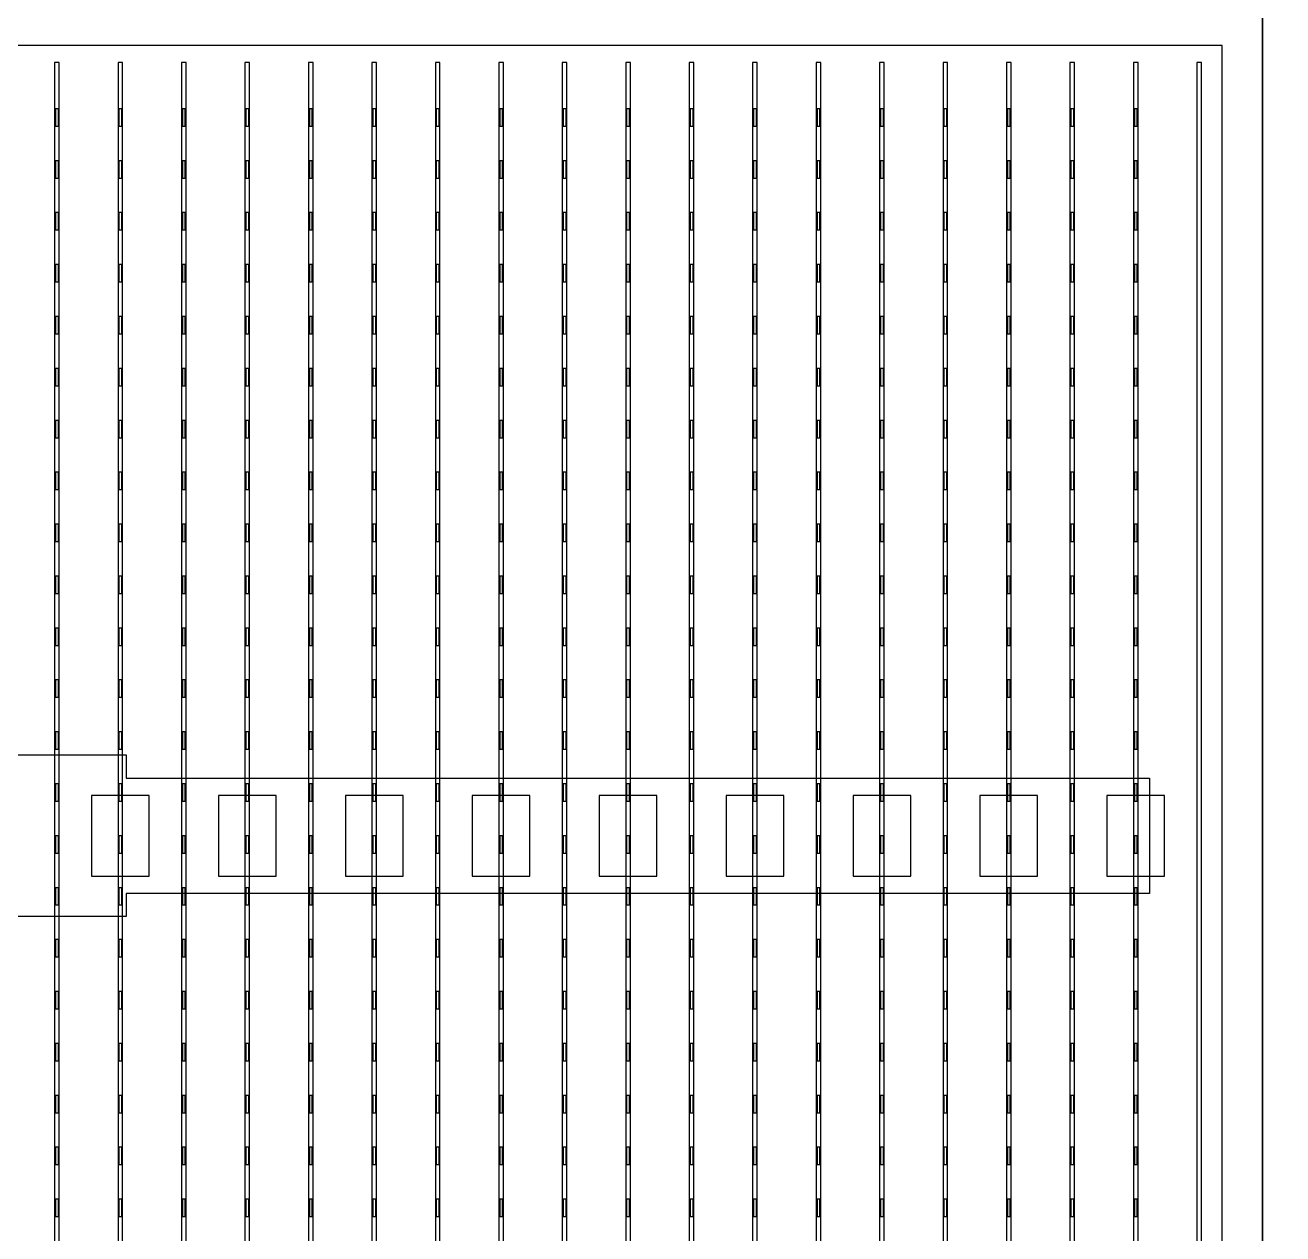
# Model space of a CAD drawing. Header units: millimetres. Extents: x -18 to 142, y -7 to 153.
# Drawn here: x 93.25 to 104.14, y 72.45 to 82.92 of the extents above; entities that cross this region are included whole.
import ezdxf

# ---------------------------------------------------------------- set-up
doc = ezdxf.new("R2010")
doc.units = ezdxf.units.MM
for name, color, linetype in [('BUSBARS', 3, 'Continuous'), ('CELLS', 5, 'Continuous'), ('CONTACT_PADS', 2, 'Continuous'), ('DICING', 4, 'Continuous'), ('FINGERS', 1, 'Continuous'), ('INSULATION', 2, 'Continuous')]:
    doc.layers.add(name, color=color, linetype=linetype)

msp = doc.modelspace()

# ---------------------------------------------------------------- linework, layer by layer
at = {"layer": 'BUSBARS'}
msp.add_lwpolyline([(102.99, 76.4), (102.99, 75.4), (94.12, 75.4), (94.12, 75.2), (92.92, 75.2), (92.92, 75.4), (84.05, 75.4), (84.05, 76.4), (92.92, 76.4), (92.92, 76.6), (94.12, 76.6), (94.12, 76.4), (102.99, 76.4)], close=True, dxfattribs=at)
at = {"layer": 'CELLS'}
for points in [[(103.97, 62.2), (103.97, 83.1), (83.07, 83.1), (83.07, 62.2), (103.97, 62.2)], [(124.87, 62.2), (124.87, 83.1), (103.97, 83.1), (103.97, 62.2), (124.87, 62.2)]]:
    msp.add_lwpolyline(points, close=True, dxfattribs=at)
at = {"layer": 'CONTACT_PADS'}
for points in [[(93.533, 82.05), (93.533, 82.2), (93.508, 82.2), (93.508, 82.05), (93.533, 82.05)], [(94.083, 82.05), (94.083, 82.2), (94.058, 82.2), (94.058, 82.05), (94.083, 82.05)], [(94.633, 82.05), (94.633, 82.2), (94.608, 82.2), (94.608, 82.05), (94.633, 82.05)], [(95.183, 82.05), (95.183, 82.2), (95.158, 82.2), (95.158, 82.05), (95.183, 82.05)], [(95.733, 82.05), (95.733, 82.2), (95.708, 82.2), (95.708, 82.05), (95.733, 82.05)], [(96.283, 82.05), (96.283, 82.2), (96.258, 82.2), (96.258, 82.05), (96.283, 82.05)], [(96.833, 82.05), (96.833, 82.2), (96.808, 82.2), (96.808, 82.05), (96.833, 82.05)], [(97.383, 82.05), (97.383, 82.2), (97.358, 82.2), (97.358, 82.05), (97.383, 82.05)], [(97.933, 82.05), (97.933, 82.2), (97.908, 82.2), (97.908, 82.05), (97.933, 82.05)], [(98.483, 82.05), (98.483, 82.2), (98.458, 82.2), (98.458, 82.05), (98.483, 82.05)], [(99.033, 82.05), (99.033, 82.2), (99.008, 82.2), (99.008, 82.05), (99.033, 82.05)], [(99.583, 82.05), (99.583, 82.2), (99.558, 82.2), (99.558, 82.05), (99.583, 82.05)], [(100.133, 82.05), (100.133, 82.2), (100.108, 82.2), (100.108, 82.05), (100.133, 82.05)], [(100.683, 82.05), (100.683, 82.2), (100.658, 82.2), (100.658, 82.05), (100.683, 82.05)], [(101.233, 82.05), (101.233, 82.2), (101.208, 82.2), (101.208, 82.05), (101.233, 82.05)], [(101.783, 82.05), (101.783, 82.2), (101.758, 82.2), (101.758, 82.05), (101.783, 82.05)], [(102.333, 82.05), (102.333, 82.2), (102.308, 82.2), (102.308, 82.05), (102.333, 82.05)], [(102.883, 82.05), (102.883, 82.2), (102.858, 82.2), (102.858, 82.05), (102.883, 82.05)], [(93.533, 81.6), (93.533, 81.75), (93.508, 81.75), (93.508, 81.6), (93.533, 81.6)], [(94.083, 81.6), (94.083, 81.75), (94.058, 81.75), (94.058, 81.6), (94.083, 81.6)], [(94.633, 81.6), (94.633, 81.75), (94.608, 81.75), (94.608, 81.6), (94.633, 81.6)], [(95.183, 81.6), (95.183, 81.75), (95.158, 81.75), (95.158, 81.6), (95.183, 81.6)], [(95.733, 81.6), (95.733, 81.75), (95.708, 81.75), (95.708, 81.6), (95.733, 81.6)], [(96.283, 81.6), (96.283, 81.75), (96.258, 81.75), (96.258, 81.6), (96.283, 81.6)], [(96.833, 81.6), (96.833, 81.75), (96.808, 81.75), (96.808, 81.6), (96.833, 81.6)], [(97.383, 81.6), (97.383, 81.75), (97.358, 81.75), (97.358, 81.6), (97.383, 81.6)], [(97.933, 81.6), (97.933, 81.75), (97.908, 81.75), (97.908, 81.6), (97.933, 81.6)], [(98.483, 81.6), (98.483, 81.75), (98.458, 81.75), (98.458, 81.6), (98.483, 81.6)], [(99.033, 81.6), (99.033, 81.75), (99.008, 81.75), (99.008, 81.6), (99.033, 81.6)], [(99.583, 81.6), (99.583, 81.75), (99.558, 81.75), (99.558, 81.6), (99.583, 81.6)], [(100.133, 81.6), (100.133, 81.75), (100.108, 81.75), (100.108, 81.6), (100.133, 81.6)], [(100.683, 81.6), (100.683, 81.75), (100.658, 81.75), (100.658, 81.6), (100.683, 81.6)], [(101.233, 81.6), (101.233, 81.75), (101.208, 81.75), (101.208, 81.6), (101.233, 81.6)], [(101.783, 81.6), (101.783, 81.75), (101.758, 81.75), (101.758, 81.6), (101.783, 81.6)], [(102.333, 81.6), (102.333, 81.75), (102.308, 81.75), (102.308, 81.6), (102.333, 81.6)], [(102.883, 81.6), (102.883, 81.75), (102.858, 81.75), (102.858, 81.6), (102.883, 81.6)], [(93.533, 81.15), (93.533, 81.3), (93.508, 81.3), (93.508, 81.15), (93.533, 81.15)], [(94.083, 81.15), (94.083, 81.3), (94.058, 81.3), (94.058, 81.15), (94.083, 81.15)], [(94.633, 81.15), (94.633, 81.3), (94.608, 81.3), (94.608, 81.15), (94.633, 81.15)], [(95.183, 81.15), (95.183, 81.3), (95.158, 81.3), (95.158, 81.15), (95.183, 81.15)], [(95.733, 81.15), (95.733, 81.3), (95.708, 81.3), (95.708, 81.15), (95.733, 81.15)], [(96.283, 81.15), (96.283, 81.3), (96.258, 81.3), (96.258, 81.15), (96.283, 81.15)], [(96.833, 81.15), (96.833, 81.3), (96.808, 81.3), (96.808, 81.15), (96.833, 81.15)], [(97.383, 81.15), (97.383, 81.3), (97.358, 81.3), (97.358, 81.15), (97.383, 81.15)], [(97.933, 81.15), (97.933, 81.3), (97.908, 81.3), (97.908, 81.15), (97.933, 81.15)], [(98.483, 81.15), (98.483, 81.3), (98.458, 81.3), (98.458, 81.15), (98.483, 81.15)], [(99.033, 81.15), (99.033, 81.3), (99.008, 81.3), (99.008, 81.15), (99.033, 81.15)], [(99.583, 81.15), (99.583, 81.3), (99.558, 81.3), (99.558, 81.15), (99.583, 81.15)], [(100.133, 81.15), (100.133, 81.3), (100.108, 81.3), (100.108, 81.15), (100.133, 81.15)], [(100.683, 81.15), (100.683, 81.3), (100.658, 81.3), (100.658, 81.15), (100.683, 81.15)], [(101.233, 81.15), (101.233, 81.3), (101.208, 81.3), (101.208, 81.15), (101.233, 81.15)], [(101.783, 81.15), (101.783, 81.3), (101.758, 81.3), (101.758, 81.15), (101.783, 81.15)], [(102.333, 81.15), (102.333, 81.3), (102.308, 81.3), (102.308, 81.15), (102.333, 81.15)], [(102.883, 81.15), (102.883, 81.3), (102.858, 81.3), (102.858, 81.15), (102.883, 81.15)], [(93.533, 80.7), (93.533, 80.85), (93.508, 80.85), (93.508, 80.7), (93.533, 80.7)], [(94.083, 80.7), (94.083, 80.85), (94.058, 80.85), (94.058, 80.7), (94.083, 80.7)], [(94.633, 80.7), (94.633, 80.85), (94.608, 80.85), (94.608, 80.7), (94.633, 80.7)], [(95.183, 80.7), (95.183, 80.85), (95.158, 80.85), (95.158, 80.7), (95.183, 80.7)], [(95.733, 80.7), (95.733, 80.85), (95.708, 80.85), (95.708, 80.7), (95.733, 80.7)], [(96.283, 80.7), (96.283, 80.85), (96.258, 80.85), (96.258, 80.7), (96.283, 80.7)], [(96.833, 80.7), (96.833, 80.85), (96.808, 80.85), (96.808, 80.7), (96.833, 80.7)], [(97.383, 80.7), (97.383, 80.85), (97.358, 80.85), (97.358, 80.7), (97.383, 80.7)], [(97.933, 80.7), (97.933, 80.85), (97.908, 80.85), (97.908, 80.7), (97.933, 80.7)], [(98.483, 80.7), (98.483, 80.85), (98.458, 80.85), (98.458, 80.7), (98.483, 80.7)], [(99.033, 80.7), (99.033, 80.85), (99.008, 80.85), (99.008, 80.7), (99.033, 80.7)], [(99.583, 80.7), (99.583, 80.85), (99.558, 80.85), (99.558, 80.7), (99.583, 80.7)], [(100.133, 80.7), (100.133, 80.85), (100.108, 80.85), (100.108, 80.7), (100.133, 80.7)], [(100.683, 80.7), (100.683, 80.85), (100.658, 80.85), (100.658, 80.7), (100.683, 80.7)], [(101.233, 80.7), (101.233, 80.85), (101.208, 80.85), (101.208, 80.7), (101.233, 80.7)], [(101.783, 80.7), (101.783, 80.85), (101.758, 80.85), (101.758, 80.7), (101.783, 80.7)], [(102.333, 80.7), (102.333, 80.85), (102.308, 80.85), (102.308, 80.7), (102.333, 80.7)], [(102.883, 80.7), (102.883, 80.85), (102.858, 80.85), (102.858, 80.7), (102.883, 80.7)], [(93.533, 80.25), (93.533, 80.4), (93.508, 80.4), (93.508, 80.25), (93.533, 80.25)], [(94.083, 80.25), (94.083, 80.4), (94.058, 80.4), (94.058, 80.25), (94.083, 80.25)], [(94.633, 80.25), (94.633, 80.4), (94.608, 80.4), (94.608, 80.25), (94.633, 80.25)], [(95.183, 80.25), (95.183, 80.4), (95.158, 80.4), (95.158, 80.25), (95.183, 80.25)], [(95.733, 80.25), (95.733, 80.4), (95.708, 80.4), (95.708, 80.25), (95.733, 80.25)], [(96.283, 80.25), (96.283, 80.4), (96.258, 80.4), (96.258, 80.25), (96.283, 80.25)], [(96.833, 80.25), (96.833, 80.4), (96.808, 80.4), (96.808, 80.25), (96.833, 80.25)], [(97.383, 80.25), (97.383, 80.4), (97.358, 80.4), (97.358, 80.25), (97.383, 80.25)], [(97.933, 80.25), (97.933, 80.4), (97.908, 80.4), (97.908, 80.25), (97.933, 80.25)], [(98.483, 80.25), (98.483, 80.4), (98.458, 80.4), (98.458, 80.25), (98.483, 80.25)], [(99.033, 80.25), (99.033, 80.4), (99.008, 80.4), (99.008, 80.25), (99.033, 80.25)], [(99.583, 80.25), (99.583, 80.4), (99.558, 80.4), (99.558, 80.25), (99.583, 80.25)], [(100.133, 80.25), (100.133, 80.4), (100.108, 80.4), (100.108, 80.25), (100.133, 80.25)], [(100.683, 80.25), (100.683, 80.4), (100.658, 80.4), (100.658, 80.25), (100.683, 80.25)], [(101.233, 80.25), (101.233, 80.4), (101.208, 80.4), (101.208, 80.25), (101.233, 80.25)], [(101.783, 80.25), (101.783, 80.4), (101.758, 80.4), (101.758, 80.25), (101.783, 80.25)], [(102.333, 80.25), (102.333, 80.4), (102.308, 80.4), (102.308, 80.25), (102.333, 80.25)], [(102.883, 80.25), (102.883, 80.4), (102.858, 80.4), (102.858, 80.25), (102.883, 80.25)], [(93.533, 79.8), (93.533, 79.95), (93.508, 79.95), (93.508, 79.8), (93.533, 79.8)], [(94.083, 79.8), (94.083, 79.95), (94.058, 79.95), (94.058, 79.8), (94.083, 79.8)], [(94.633, 79.8), (94.633, 79.95), (94.608, 79.95), (94.608, 79.8), (94.633, 79.8)], [(95.183, 79.8), (95.183, 79.95), (95.158, 79.95), (95.158, 79.8), (95.183, 79.8)], [(95.733, 79.8), (95.733, 79.95), (95.708, 79.95), (95.708, 79.8), (95.733, 79.8)], [(96.283, 79.8), (96.283, 79.95), (96.258, 79.95), (96.258, 79.8), (96.283, 79.8)], [(96.833, 79.8), (96.833, 79.95), (96.808, 79.95), (96.808, 79.8), (96.833, 79.8)], [(97.383, 79.8), (97.383, 79.95), (97.358, 79.95), (97.358, 79.8), (97.383, 79.8)], [(97.933, 79.8), (97.933, 79.95), (97.908, 79.95), (97.908, 79.8), (97.933, 79.8)], [(98.483, 79.8), (98.483, 79.95), (98.458, 79.95), (98.458, 79.8), (98.483, 79.8)], [(99.033, 79.8), (99.033, 79.95), (99.008, 79.95), (99.008, 79.8), (99.033, 79.8)], [(99.583, 79.8), (99.583, 79.95), (99.558, 79.95), (99.558, 79.8), (99.583, 79.8)], [(100.133, 79.8), (100.133, 79.95), (100.108, 79.95), (100.108, 79.8), (100.133, 79.8)], [(100.683, 79.8), (100.683, 79.95), (100.658, 79.95), (100.658, 79.8), (100.683, 79.8)], [(101.233, 79.8), (101.233, 79.95), (101.208, 79.95), (101.208, 79.8), (101.233, 79.8)], [(101.783, 79.8), (101.783, 79.95), (101.758, 79.95), (101.758, 79.8), (101.783, 79.8)], [(102.333, 79.8), (102.333, 79.95), (102.308, 79.95), (102.308, 79.8), (102.333, 79.8)], [(102.883, 79.8), (102.883, 79.95), (102.858, 79.95), (102.858, 79.8), (102.883, 79.8)], [(93.533, 79.35), (93.533, 79.5), (93.508, 79.5), (93.508, 79.35), (93.533, 79.35)], [(94.083, 79.35), (94.083, 79.5), (94.058, 79.5), (94.058, 79.35), (94.083, 79.35)], [(94.633, 79.35), (94.633, 79.5), (94.608, 79.5), (94.608, 79.35), (94.633, 79.35)], [(95.183, 79.35), (95.183, 79.5), (95.158, 79.5), (95.158, 79.35), (95.183, 79.35)], [(95.733, 79.35), (95.733, 79.5), (95.708, 79.5), (95.708, 79.35), (95.733, 79.35)], [(96.283, 79.35), (96.283, 79.5), (96.258, 79.5), (96.258, 79.35), (96.283, 79.35)], [(96.833, 79.35), (96.833, 79.5), (96.808, 79.5), (96.808, 79.35), (96.833, 79.35)], [(97.383, 79.35), (97.383, 79.5), (97.358, 79.5), (97.358, 79.35), (97.383, 79.35)], [(97.933, 79.35), (97.933, 79.5), (97.908, 79.5), (97.908, 79.35), (97.933, 79.35)], [(98.483, 79.35), (98.483, 79.5), (98.458, 79.5), (98.458, 79.35), (98.483, 79.35)], [(99.033, 79.35), (99.033, 79.5), (99.008, 79.5), (99.008, 79.35), (99.033, 79.35)], [(99.583, 79.35), (99.583, 79.5), (99.558, 79.5), (99.558, 79.35), (99.583, 79.35)], [(100.133, 79.35), (100.133, 79.5), (100.108, 79.5), (100.108, 79.35), (100.133, 79.35)], [(100.683, 79.35), (100.683, 79.5), (100.658, 79.5), (100.658, 79.35), (100.683, 79.35)], [(101.233, 79.35), (101.233, 79.5), (101.208, 79.5), (101.208, 79.35), (101.233, 79.35)], [(101.783, 79.35), (101.783, 79.5), (101.758, 79.5), (101.758, 79.35), (101.783, 79.35)], [(102.333, 79.35), (102.333, 79.5), (102.308, 79.5), (102.308, 79.35), (102.333, 79.35)], [(102.883, 79.35), (102.883, 79.5), (102.858, 79.5), (102.858, 79.35), (102.883, 79.35)], [(93.533, 78.9), (93.533, 79.05), (93.508, 79.05), (93.508, 78.9), (93.533, 78.9)], [(94.083, 78.9), (94.083, 79.05), (94.058, 79.05), (94.058, 78.9), (94.083, 78.9)], [(94.633, 78.9), (94.633, 79.05), (94.608, 79.05), (94.608, 78.9), (94.633, 78.9)], [(95.183, 78.9), (95.183, 79.05), (95.158, 79.05), (95.158, 78.9), (95.183, 78.9)], [(95.733, 78.9), (95.733, 79.05), (95.708, 79.05), (95.708, 78.9), (95.733, 78.9)], [(96.283, 78.9), (96.283, 79.05), (96.258, 79.05), (96.258, 78.9), (96.283, 78.9)], [(96.833, 78.9), (96.833, 79.05), (96.808, 79.05), (96.808, 78.9), (96.833, 78.9)], [(97.383, 78.9), (97.383, 79.05), (97.358, 79.05), (97.358, 78.9), (97.383, 78.9)], [(97.933, 78.9), (97.933, 79.05), (97.908, 79.05), (97.908, 78.9), (97.933, 78.9)], [(98.483, 78.9), (98.483, 79.05), (98.458, 79.05), (98.458, 78.9), (98.483, 78.9)], [(99.033, 78.9), (99.033, 79.05), (99.008, 79.05), (99.008, 78.9), (99.033, 78.9)], [(99.583, 78.9), (99.583, 79.05), (99.558, 79.05), (99.558, 78.9), (99.583, 78.9)], [(100.133, 78.9), (100.133, 79.05), (100.108, 79.05), (100.108, 78.9), (100.133, 78.9)], [(100.683, 78.9), (100.683, 79.05), (100.658, 79.05), (100.658, 78.9), (100.683, 78.9)], [(101.233, 78.9), (101.233, 79.05), (101.208, 79.05), (101.208, 78.9), (101.233, 78.9)], [(101.783, 78.9), (101.783, 79.05), (101.758, 79.05), (101.758, 78.9), (101.783, 78.9)], [(102.333, 78.9), (102.333, 79.05), (102.308, 79.05), (102.308, 78.9), (102.333, 78.9)], [(102.883, 78.9), (102.883, 79.05), (102.858, 79.05), (102.858, 78.9), (102.883, 78.9)], [(93.533, 78.45), (93.533, 78.6), (93.508, 78.6), (93.508, 78.45), (93.533, 78.45)], [(94.083, 78.45), (94.083, 78.6), (94.058, 78.6), (94.058, 78.45), (94.083, 78.45)], [(94.633, 78.45), (94.633, 78.6), (94.608, 78.6), (94.608, 78.45), (94.633, 78.45)], [(95.183, 78.45), (95.183, 78.6), (95.158, 78.6), (95.158, 78.45), (95.183, 78.45)], [(95.733, 78.45), (95.733, 78.6), (95.708, 78.6), (95.708, 78.45), (95.733, 78.45)], [(96.283, 78.45), (96.283, 78.6), (96.258, 78.6), (96.258, 78.45), (96.283, 78.45)], [(96.833, 78.45), (96.833, 78.6), (96.808, 78.6), (96.808, 78.45), (96.833, 78.45)], [(97.383, 78.45), (97.383, 78.6), (97.358, 78.6), (97.358, 78.45), (97.383, 78.45)], [(97.933, 78.45), (97.933, 78.6), (97.908, 78.6), (97.908, 78.45), (97.933, 78.45)], [(98.483, 78.45), (98.483, 78.6), (98.458, 78.6), (98.458, 78.45), (98.483, 78.45)], [(99.033, 78.45), (99.033, 78.6), (99.008, 78.6), (99.008, 78.45), (99.033, 78.45)], [(99.583, 78.45), (99.583, 78.6), (99.558, 78.6), (99.558, 78.45), (99.583, 78.45)], [(100.133, 78.45), (100.133, 78.6), (100.108, 78.6), (100.108, 78.45), (100.133, 78.45)], [(100.683, 78.45), (100.683, 78.6), (100.658, 78.6), (100.658, 78.45), (100.683, 78.45)], [(101.233, 78.45), (101.233, 78.6), (101.208, 78.6), (101.208, 78.45), (101.233, 78.45)], [(101.783, 78.45), (101.783, 78.6), (101.758, 78.6), (101.758, 78.45), (101.783, 78.45)], [(102.333, 78.45), (102.333, 78.6), (102.308, 78.6), (102.308, 78.45), (102.333, 78.45)], [(102.883, 78.45), (102.883, 78.6), (102.858, 78.6), (102.858, 78.45), (102.883, 78.45)], [(93.533, 78), (93.533, 78.15), (93.508, 78.15), (93.508, 78), (93.533, 78)], [(94.083, 78), (94.083, 78.15), (94.058, 78.15), (94.058, 78), (94.083, 78)], [(94.633, 78), (94.633, 78.15), (94.608, 78.15), (94.608, 78), (94.633, 78)], [(95.183, 78), (95.183, 78.15), (95.158, 78.15), (95.158, 78), (95.183, 78)], [(95.733, 78), (95.733, 78.15), (95.708, 78.15), (95.708, 78), (95.733, 78)], [(96.283, 78), (96.283, 78.15), (96.258, 78.15), (96.258, 78), (96.283, 78)], [(96.833, 78), (96.833, 78.15), (96.808, 78.15), (96.808, 78), (96.833, 78)], [(97.383, 78), (97.383, 78.15), (97.358, 78.15), (97.358, 78), (97.383, 78)], [(97.933, 78), (97.933, 78.15), (97.908, 78.15), (97.908, 78), (97.933, 78)], [(98.483, 78), (98.483, 78.15), (98.458, 78.15), (98.458, 78), (98.483, 78)], [(99.033, 78), (99.033, 78.15), (99.008, 78.15), (99.008, 78), (99.033, 78)], [(99.583, 78), (99.583, 78.15), (99.558, 78.15), (99.558, 78), (99.583, 78)], [(100.133, 78), (100.133, 78.15), (100.108, 78.15), (100.108, 78), (100.133, 78)], [(100.683, 78), (100.683, 78.15), (100.658, 78.15), (100.658, 78), (100.683, 78)], [(101.233, 78), (101.233, 78.15), (101.208, 78.15), (101.208, 78), (101.233, 78)], [(101.783, 78), (101.783, 78.15), (101.758, 78.15), (101.758, 78), (101.783, 78)], [(102.333, 78), (102.333, 78.15), (102.308, 78.15), (102.308, 78), (102.333, 78)], [(102.883, 78), (102.883, 78.15), (102.858, 78.15), (102.858, 78), (102.883, 78)], [(93.533, 77.55), (93.533, 77.7), (93.508, 77.7), (93.508, 77.55), (93.533, 77.55)], [(94.083, 77.55), (94.083, 77.7), (94.058, 77.7), (94.058, 77.55), (94.083, 77.55)], [(94.633, 77.55), (94.633, 77.7), (94.608, 77.7), (94.608, 77.55), (94.633, 77.55)], [(95.183, 77.55), (95.183, 77.7), (95.158, 77.7), (95.158, 77.55), (95.183, 77.55)], [(95.733, 77.55), (95.733, 77.7), (95.708, 77.7), (95.708, 77.55), (95.733, 77.55)], [(96.283, 77.55), (96.283, 77.7), (96.258, 77.7), (96.258, 77.55), (96.283, 77.55)], [(96.833, 77.55), (96.833, 77.7), (96.808, 77.7), (96.808, 77.55), (96.833, 77.55)], [(97.383, 77.55), (97.383, 77.7), (97.358, 77.7), (97.358, 77.55), (97.383, 77.55)], [(97.933, 77.55), (97.933, 77.7), (97.908, 77.7), (97.908, 77.55), (97.933, 77.55)], [(98.483, 77.55), (98.483, 77.7), (98.458, 77.7), (98.458, 77.55), (98.483, 77.55)], [(99.033, 77.55), (99.033, 77.7), (99.008, 77.7), (99.008, 77.55), (99.033, 77.55)], [(99.583, 77.55), (99.583, 77.7), (99.558, 77.7), (99.558, 77.55), (99.583, 77.55)], [(100.133, 77.55), (100.133, 77.7), (100.108, 77.7), (100.108, 77.55), (100.133, 77.55)], [(100.683, 77.55), (100.683, 77.7), (100.658, 77.7), (100.658, 77.55), (100.683, 77.55)], [(101.233, 77.55), (101.233, 77.7), (101.208, 77.7), (101.208, 77.55), (101.233, 77.55)], [(101.783, 77.55), (101.783, 77.7), (101.758, 77.7), (101.758, 77.55), (101.783, 77.55)], [(102.333, 77.55), (102.333, 77.7), (102.308, 77.7), (102.308, 77.55), (102.333, 77.55)], [(102.883, 77.55), (102.883, 77.7), (102.858, 77.7), (102.858, 77.55), (102.883, 77.55)], [(93.533, 77.1), (93.533, 77.25), (93.508, 77.25), (93.508, 77.1), (93.533, 77.1)], [(94.083, 77.1), (94.083, 77.25), (94.058, 77.25), (94.058, 77.1), (94.083, 77.1)], [(94.633, 77.1), (94.633, 77.25), (94.608, 77.25), (94.608, 77.1), (94.633, 77.1)], [(95.183, 77.1), (95.183, 77.25), (95.158, 77.25), (95.158, 77.1), (95.183, 77.1)], [(95.733, 77.1), (95.733, 77.25), (95.708, 77.25), (95.708, 77.1), (95.733, 77.1)], [(96.283, 77.1), (96.283, 77.25), (96.258, 77.25), (96.258, 77.1), (96.283, 77.1)], [(96.833, 77.1), (96.833, 77.25), (96.808, 77.25), (96.808, 77.1), (96.833, 77.1)], [(97.383, 77.1), (97.383, 77.25), (97.358, 77.25), (97.358, 77.1), (97.383, 77.1)], [(97.933, 77.1), (97.933, 77.25), (97.908, 77.25), (97.908, 77.1), (97.933, 77.1)], [(98.483, 77.1), (98.483, 77.25), (98.458, 77.25), (98.458, 77.1), (98.483, 77.1)], [(99.033, 77.1), (99.033, 77.25), (99.008, 77.25), (99.008, 77.1), (99.033, 77.1)], [(99.583, 77.1), (99.583, 77.25), (99.558, 77.25), (99.558, 77.1), (99.583, 77.1)], [(100.133, 77.1), (100.133, 77.25), (100.108, 77.25), (100.108, 77.1), (100.133, 77.1)], [(100.683, 77.1), (100.683, 77.25), (100.658, 77.25), (100.658, 77.1), (100.683, 77.1)], [(101.233, 77.1), (101.233, 77.25), (101.208, 77.25), (101.208, 77.1), (101.233, 77.1)], [(101.783, 77.1), (101.783, 77.25), (101.758, 77.25), (101.758, 77.1), (101.783, 77.1)], [(102.333, 77.1), (102.333, 77.25), (102.308, 77.25), (102.308, 77.1), (102.333, 77.1)], [(102.883, 77.1), (102.883, 77.25), (102.858, 77.25), (102.858, 77.1), (102.883, 77.1)], [(93.533, 76.65), (93.533, 76.8), (93.508, 76.8), (93.508, 76.65), (93.533, 76.65)], [(94.083, 76.65), (94.083, 76.8), (94.058, 76.8), (94.058, 76.65), (94.083, 76.65)], [(94.633, 76.65), (94.633, 76.8), (94.608, 76.8), (94.608, 76.65), (94.633, 76.65)], [(95.183, 76.65), (95.183, 76.8), (95.158, 76.8), (95.158, 76.65), (95.183, 76.65)], [(95.733, 76.65), (95.733, 76.8), (95.708, 76.8), (95.708, 76.65), (95.733, 76.65)], [(96.283, 76.65), (96.283, 76.8), (96.258, 76.8), (96.258, 76.65), (96.283, 76.65)], [(96.833, 76.65), (96.833, 76.8), (96.808, 76.8), (96.808, 76.65), (96.833, 76.65)], [(97.383, 76.65), (97.383, 76.8), (97.358, 76.8), (97.358, 76.65), (97.383, 76.65)], [(97.933, 76.65), (97.933, 76.8), (97.908, 76.8), (97.908, 76.65), (97.933, 76.65)], [(98.483, 76.65), (98.483, 76.8), (98.458, 76.8), (98.458, 76.65), (98.483, 76.65)], [(99.033, 76.65), (99.033, 76.8), (99.008, 76.8), (99.008, 76.65), (99.033, 76.65)], [(99.583, 76.65), (99.583, 76.8), (99.558, 76.8), (99.558, 76.65), (99.583, 76.65)], [(100.133, 76.65), (100.133, 76.8), (100.108, 76.8), (100.108, 76.65), (100.133, 76.65)], [(100.683, 76.65), (100.683, 76.8), (100.658, 76.8), (100.658, 76.65), (100.683, 76.65)], [(101.233, 76.65), (101.233, 76.8), (101.208, 76.8), (101.208, 76.65), (101.233, 76.65)], [(101.783, 76.65), (101.783, 76.8), (101.758, 76.8), (101.758, 76.65), (101.783, 76.65)], [(102.333, 76.65), (102.333, 76.8), (102.308, 76.8), (102.308, 76.65), (102.333, 76.65)], [(102.883, 76.65), (102.883, 76.8), (102.858, 76.8), (102.858, 76.65), (102.883, 76.65)], [(93.533, 76.2), (93.533, 76.35), (93.508, 76.35), (93.508, 76.2), (93.533, 76.2)], [(94.083, 76.2), (94.083, 76.35), (94.058, 76.35), (94.058, 76.2), (94.083, 76.2)], [(94.633, 76.2), (94.633, 76.35), (94.608, 76.35), (94.608, 76.2), (94.633, 76.2)], [(95.183, 76.2), (95.183, 76.35), (95.158, 76.35), (95.158, 76.2), (95.183, 76.2)], [(95.733, 76.2), (95.733, 76.35), (95.708, 76.35), (95.708, 76.2), (95.733, 76.2)], [(96.283, 76.2), (96.283, 76.35), (96.258, 76.35), (96.258, 76.2), (96.283, 76.2)], [(96.833, 76.2), (96.833, 76.35), (96.808, 76.35), (96.808, 76.2), (96.833, 76.2)], [(97.383, 76.2), (97.383, 76.35), (97.358, 76.35), (97.358, 76.2), (97.383, 76.2)], [(97.933, 76.2), (97.933, 76.35), (97.908, 76.35), (97.908, 76.2), (97.933, 76.2)], [(98.483, 76.2), (98.483, 76.35), (98.458, 76.35), (98.458, 76.2), (98.483, 76.2)], [(99.033, 76.2), (99.033, 76.35), (99.008, 76.35), (99.008, 76.2), (99.033, 76.2)], [(99.583, 76.2), (99.583, 76.35), (99.558, 76.35), (99.558, 76.2), (99.583, 76.2)], [(100.133, 76.2), (100.133, 76.35), (100.108, 76.35), (100.108, 76.2), (100.133, 76.2)], [(100.683, 76.2), (100.683, 76.35), (100.658, 76.35), (100.658, 76.2), (100.683, 76.2)], [(101.233, 76.2), (101.233, 76.35), (101.208, 76.35), (101.208, 76.2), (101.233, 76.2)], [(101.783, 76.2), (101.783, 76.35), (101.758, 76.35), (101.758, 76.2), (101.783, 76.2)], [(102.333, 76.2), (102.333, 76.35), (102.308, 76.35), (102.308, 76.2), (102.333, 76.2)], [(102.883, 76.2), (102.883, 76.35), (102.858, 76.35), (102.858, 76.2), (102.883, 76.2)], [(93.533, 75.75), (93.533, 75.9), (93.508, 75.9), (93.508, 75.75), (93.533, 75.75)], [(94.083, 75.75), (94.083, 75.9), (94.058, 75.9), (94.058, 75.75), (94.083, 75.75)], [(94.633, 75.75), (94.633, 75.9), (94.608, 75.9), (94.608, 75.75), (94.633, 75.75)], [(95.183, 75.75), (95.183, 75.9), (95.158, 75.9), (95.158, 75.75), (95.183, 75.75)], [(95.733, 75.75), (95.733, 75.9), (95.708, 75.9), (95.708, 75.75), (95.733, 75.75)], [(96.283, 75.75), (96.283, 75.9), (96.258, 75.9), (96.258, 75.75), (96.283, 75.75)], [(96.833, 75.75), (96.833, 75.9), (96.808, 75.9), (96.808, 75.75), (96.833, 75.75)], [(97.383, 75.75), (97.383, 75.9), (97.358, 75.9), (97.358, 75.75), (97.383, 75.75)], [(97.933, 75.75), (97.933, 75.9), (97.908, 75.9), (97.908, 75.75), (97.933, 75.75)], [(98.483, 75.75), (98.483, 75.9), (98.458, 75.9), (98.458, 75.75), (98.483, 75.75)], [(99.033, 75.75), (99.033, 75.9), (99.008, 75.9), (99.008, 75.75), (99.033, 75.75)], [(99.583, 75.75), (99.583, 75.9), (99.558, 75.9), (99.558, 75.75), (99.583, 75.75)], [(100.133, 75.75), (100.133, 75.9), (100.108, 75.9), (100.108, 75.75), (100.133, 75.75)], [(100.683, 75.75), (100.683, 75.9), (100.658, 75.9), (100.658, 75.75), (100.683, 75.75)], [(101.233, 75.75), (101.233, 75.9), (101.208, 75.9), (101.208, 75.75), (101.233, 75.75)], [(101.783, 75.75), (101.783, 75.9), (101.758, 75.9), (101.758, 75.75), (101.783, 75.75)], [(102.333, 75.75), (102.333, 75.9), (102.308, 75.9), (102.308, 75.75), (102.333, 75.75)], [(102.883, 75.75), (102.883, 75.9), (102.858, 75.9), (102.858, 75.75), (102.883, 75.75)], [(93.533, 75.3), (93.533, 75.45), (93.508, 75.45), (93.508, 75.3), (93.533, 75.3)], [(94.083, 75.3), (94.083, 75.45), (94.058, 75.45), (94.058, 75.3), (94.083, 75.3)], [(94.633, 75.3), (94.633, 75.45), (94.608, 75.45), (94.608, 75.3), (94.633, 75.3)], [(95.183, 75.3), (95.183, 75.45), (95.158, 75.45), (95.158, 75.3), (95.183, 75.3)], [(95.733, 75.3), (95.733, 75.45), (95.708, 75.45), (95.708, 75.3), (95.733, 75.3)], [(96.283, 75.3), (96.283, 75.45), (96.258, 75.45), (96.258, 75.3), (96.283, 75.3)], [(96.833, 75.3), (96.833, 75.45), (96.808, 75.45), (96.808, 75.3), (96.833, 75.3)], [(97.383, 75.3), (97.383, 75.45), (97.358, 75.45), (97.358, 75.3), (97.383, 75.3)], [(97.933, 75.3), (97.933, 75.45), (97.908, 75.45), (97.908, 75.3), (97.933, 75.3)], [(98.483, 75.3), (98.483, 75.45), (98.458, 75.45), (98.458, 75.3), (98.483, 75.3)], [(99.033, 75.3), (99.033, 75.45), (99.008, 75.45), (99.008, 75.3), (99.033, 75.3)], [(99.583, 75.3), (99.583, 75.45), (99.558, 75.45), (99.558, 75.3), (99.583, 75.3)], [(100.133, 75.3), (100.133, 75.45), (100.108, 75.45), (100.108, 75.3), (100.133, 75.3)], [(100.683, 75.3), (100.683, 75.45), (100.658, 75.45), (100.658, 75.3), (100.683, 75.3)], [(101.233, 75.3), (101.233, 75.45), (101.208, 75.45), (101.208, 75.3), (101.233, 75.3)], [(101.783, 75.3), (101.783, 75.45), (101.758, 75.45), (101.758, 75.3), (101.783, 75.3)], [(102.333, 75.3), (102.333, 75.45), (102.308, 75.45), (102.308, 75.3), (102.333, 75.3)], [(102.883, 75.3), (102.883, 75.45), (102.858, 75.45), (102.858, 75.3), (102.883, 75.3)], [(93.533, 74.85), (93.533, 75), (93.508, 75), (93.508, 74.85), (93.533, 74.85)], [(94.083, 74.85), (94.083, 75), (94.058, 75), (94.058, 74.85), (94.083, 74.85)], [(94.633, 74.85), (94.633, 75), (94.608, 75), (94.608, 74.85), (94.633, 74.85)], [(95.183, 74.85), (95.183, 75), (95.158, 75), (95.158, 74.85), (95.183, 74.85)], [(95.733, 74.85), (95.733, 75), (95.708, 75), (95.708, 74.85), (95.733, 74.85)], [(96.283, 74.85), (96.283, 75), (96.258, 75), (96.258, 74.85), (96.283, 74.85)], [(96.833, 74.85), (96.833, 75), (96.808, 75), (96.808, 74.85), (96.833, 74.85)], [(97.383, 74.85), (97.383, 75), (97.358, 75), (97.358, 74.85), (97.383, 74.85)], [(97.933, 74.85), (97.933, 75), (97.908, 75), (97.908, 74.85), (97.933, 74.85)], [(98.483, 74.85), (98.483, 75), (98.458, 75), (98.458, 74.85), (98.483, 74.85)], [(99.033, 74.85), (99.033, 75), (99.008, 75), (99.008, 74.85), (99.033, 74.85)], [(99.583, 74.85), (99.583, 75), (99.558, 75), (99.558, 74.85), (99.583, 74.85)], [(100.133, 74.85), (100.133, 75), (100.108, 75), (100.108, 74.85), (100.133, 74.85)], [(100.683, 74.85), (100.683, 75), (100.658, 75), (100.658, 74.85), (100.683, 74.85)], [(101.233, 74.85), (101.233, 75), (101.208, 75), (101.208, 74.85), (101.233, 74.85)], [(101.783, 74.85), (101.783, 75), (101.758, 75), (101.758, 74.85), (101.783, 74.85)], [(102.333, 74.85), (102.333, 75), (102.308, 75), (102.308, 74.85), (102.333, 74.85)], [(102.883, 74.85), (102.883, 75), (102.858, 75), (102.858, 74.85), (102.883, 74.85)], [(93.533, 74.4), (93.533, 74.55), (93.508, 74.55), (93.508, 74.4), (93.533, 74.4)], [(94.083, 74.4), (94.083, 74.55), (94.058, 74.55), (94.058, 74.4), (94.083, 74.4)], [(94.633, 74.4), (94.633, 74.55), (94.608, 74.55), (94.608, 74.4), (94.633, 74.4)], [(95.183, 74.4), (95.183, 74.55), (95.158, 74.55), (95.158, 74.4), (95.183, 74.4)], [(95.733, 74.4), (95.733, 74.55), (95.708, 74.55), (95.708, 74.4), (95.733, 74.4)], [(96.283, 74.4), (96.283, 74.55), (96.258, 74.55), (96.258, 74.4), (96.283, 74.4)], [(96.833, 74.4), (96.833, 74.55), (96.808, 74.55), (96.808, 74.4), (96.833, 74.4)], [(97.383, 74.4), (97.383, 74.55), (97.358, 74.55), (97.358, 74.4), (97.383, 74.4)], [(97.933, 74.4), (97.933, 74.55), (97.908, 74.55), (97.908, 74.4), (97.933, 74.4)], [(98.483, 74.4), (98.483, 74.55), (98.458, 74.55), (98.458, 74.4), (98.483, 74.4)], [(99.033, 74.4), (99.033, 74.55), (99.008, 74.55), (99.008, 74.4), (99.033, 74.4)], [(99.583, 74.4), (99.583, 74.55), (99.558, 74.55), (99.558, 74.4), (99.583, 74.4)], [(100.133, 74.4), (100.133, 74.55), (100.108, 74.55), (100.108, 74.4), (100.133, 74.4)], [(100.683, 74.4), (100.683, 74.55), (100.658, 74.55), (100.658, 74.4), (100.683, 74.4)], [(101.233, 74.4), (101.233, 74.55), (101.208, 74.55), (101.208, 74.4), (101.233, 74.4)], [(101.783, 74.4), (101.783, 74.55), (101.758, 74.55), (101.758, 74.4), (101.783, 74.4)], [(102.333, 74.4), (102.333, 74.55), (102.308, 74.55), (102.308, 74.4), (102.333, 74.4)], [(102.883, 74.4), (102.883, 74.55), (102.858, 74.55), (102.858, 74.4), (102.883, 74.4)], [(93.533, 73.95), (93.533, 74.1), (93.508, 74.1), (93.508, 73.95), (93.533, 73.95)], [(94.083, 73.95), (94.083, 74.1), (94.058, 74.1), (94.058, 73.95), (94.083, 73.95)], [(94.633, 73.95), (94.633, 74.1), (94.608, 74.1), (94.608, 73.95), (94.633, 73.95)], [(95.183, 73.95), (95.183, 74.1), (95.158, 74.1), (95.158, 73.95), (95.183, 73.95)], [(95.733, 73.95), (95.733, 74.1), (95.708, 74.1), (95.708, 73.95), (95.733, 73.95)], [(96.283, 73.95), (96.283, 74.1), (96.258, 74.1), (96.258, 73.95), (96.283, 73.95)], [(96.833, 73.95), (96.833, 74.1), (96.808, 74.1), (96.808, 73.95), (96.833, 73.95)], [(97.383, 73.95), (97.383, 74.1), (97.358, 74.1), (97.358, 73.95), (97.383, 73.95)], [(97.933, 73.95), (97.933, 74.1), (97.908, 74.1), (97.908, 73.95), (97.933, 73.95)], [(98.483, 73.95), (98.483, 74.1), (98.458, 74.1), (98.458, 73.95), (98.483, 73.95)], [(99.033, 73.95), (99.033, 74.1), (99.008, 74.1), (99.008, 73.95), (99.033, 73.95)], [(99.583, 73.95), (99.583, 74.1), (99.558, 74.1), (99.558, 73.95), (99.583, 73.95)], [(100.133, 73.95), (100.133, 74.1), (100.108, 74.1), (100.108, 73.95), (100.133, 73.95)], [(100.683, 73.95), (100.683, 74.1), (100.658, 74.1), (100.658, 73.95), (100.683, 73.95)], [(101.233, 73.95), (101.233, 74.1), (101.208, 74.1), (101.208, 73.95), (101.233, 73.95)], [(101.783, 73.95), (101.783, 74.1), (101.758, 74.1), (101.758, 73.95), (101.783, 73.95)], [(102.333, 73.95), (102.333, 74.1), (102.308, 74.1), (102.308, 73.95), (102.333, 73.95)], [(102.883, 73.95), (102.883, 74.1), (102.858, 74.1), (102.858, 73.95), (102.883, 73.95)], [(93.533, 73.5), (93.533, 73.65), (93.508, 73.65), (93.508, 73.5), (93.533, 73.5)], [(94.083, 73.5), (94.083, 73.65), (94.058, 73.65), (94.058, 73.5), (94.083, 73.5)], [(94.633, 73.5), (94.633, 73.65), (94.608, 73.65), (94.608, 73.5), (94.633, 73.5)], [(95.183, 73.5), (95.183, 73.65), (95.158, 73.65), (95.158, 73.5), (95.183, 73.5)], [(95.733, 73.5), (95.733, 73.65), (95.708, 73.65), (95.708, 73.5), (95.733, 73.5)], [(96.283, 73.5), (96.283, 73.65), (96.258, 73.65), (96.258, 73.5), (96.283, 73.5)], [(96.833, 73.5), (96.833, 73.65), (96.808, 73.65), (96.808, 73.5), (96.833, 73.5)], [(97.383, 73.5), (97.383, 73.65), (97.358, 73.65), (97.358, 73.5), (97.383, 73.5)], [(97.933, 73.5), (97.933, 73.65), (97.908, 73.65), (97.908, 73.5), (97.933, 73.5)], [(98.483, 73.5), (98.483, 73.65), (98.458, 73.65), (98.458, 73.5), (98.483, 73.5)], [(99.033, 73.5), (99.033, 73.65), (99.008, 73.65), (99.008, 73.5), (99.033, 73.5)], [(99.583, 73.5), (99.583, 73.65), (99.558, 73.65), (99.558, 73.5), (99.583, 73.5)], [(100.133, 73.5), (100.133, 73.65), (100.108, 73.65), (100.108, 73.5), (100.133, 73.5)], [(100.683, 73.5), (100.683, 73.65), (100.658, 73.65), (100.658, 73.5), (100.683, 73.5)], [(101.233, 73.5), (101.233, 73.65), (101.208, 73.65), (101.208, 73.5), (101.233, 73.5)], [(101.783, 73.5), (101.783, 73.65), (101.758, 73.65), (101.758, 73.5), (101.783, 73.5)], [(102.333, 73.5), (102.333, 73.65), (102.308, 73.65), (102.308, 73.5), (102.333, 73.5)], [(102.883, 73.5), (102.883, 73.65), (102.858, 73.65), (102.858, 73.5), (102.883, 73.5)], [(93.533, 73.05), (93.533, 73.2), (93.508, 73.2), (93.508, 73.05), (93.533, 73.05)], [(94.083, 73.05), (94.083, 73.2), (94.058, 73.2), (94.058, 73.05), (94.083, 73.05)], [(94.633, 73.05), (94.633, 73.2), (94.608, 73.2), (94.608, 73.05), (94.633, 73.05)], [(95.183, 73.05), (95.183, 73.2), (95.158, 73.2), (95.158, 73.05), (95.183, 73.05)], [(95.733, 73.05), (95.733, 73.2), (95.708, 73.2), (95.708, 73.05), (95.733, 73.05)], [(96.283, 73.05), (96.283, 73.2), (96.258, 73.2), (96.258, 73.05), (96.283, 73.05)], [(96.833, 73.05), (96.833, 73.2), (96.808, 73.2), (96.808, 73.05), (96.833, 73.05)], [(97.383, 73.05), (97.383, 73.2), (97.358, 73.2), (97.358, 73.05), (97.383, 73.05)], [(97.933, 73.05), (97.933, 73.2), (97.908, 73.2), (97.908, 73.05), (97.933, 73.05)], [(98.483, 73.05), (98.483, 73.2), (98.458, 73.2), (98.458, 73.05), (98.483, 73.05)], [(99.033, 73.05), (99.033, 73.2), (99.008, 73.2), (99.008, 73.05), (99.033, 73.05)], [(99.583, 73.05), (99.583, 73.2), (99.558, 73.2), (99.558, 73.05), (99.583, 73.05)], [(100.133, 73.05), (100.133, 73.2), (100.108, 73.2), (100.108, 73.05), (100.133, 73.05)], [(100.683, 73.05), (100.683, 73.2), (100.658, 73.2), (100.658, 73.05), (100.683, 73.05)], [(101.233, 73.05), (101.233, 73.2), (101.208, 73.2), (101.208, 73.05), (101.233, 73.05)], [(101.783, 73.05), (101.783, 73.2), (101.758, 73.2), (101.758, 73.05), (101.783, 73.05)], [(102.333, 73.05), (102.333, 73.2), (102.308, 73.2), (102.308, 73.05), (102.333, 73.05)], [(102.883, 73.05), (102.883, 73.2), (102.858, 73.2), (102.858, 73.05), (102.883, 73.05)], [(93.533, 72.6), (93.533, 72.75), (93.508, 72.75), (93.508, 72.6), (93.533, 72.6)], [(94.083, 72.6), (94.083, 72.75), (94.058, 72.75), (94.058, 72.6), (94.083, 72.6)], [(94.633, 72.6), (94.633, 72.75), (94.608, 72.75), (94.608, 72.6), (94.633, 72.6)], [(95.183, 72.6), (95.183, 72.75), (95.158, 72.75), (95.158, 72.6), (95.183, 72.6)], [(95.733, 72.6), (95.733, 72.75), (95.708, 72.75), (95.708, 72.6), (95.733, 72.6)], [(96.283, 72.6), (96.283, 72.75), (96.258, 72.75), (96.258, 72.6), (96.283, 72.6)], [(96.833, 72.6), (96.833, 72.75), (96.808, 72.75), (96.808, 72.6), (96.833, 72.6)], [(97.383, 72.6), (97.383, 72.75), (97.358, 72.75), (97.358, 72.6), (97.383, 72.6)], [(97.933, 72.6), (97.933, 72.75), (97.908, 72.75), (97.908, 72.6), (97.933, 72.6)], [(98.483, 72.6), (98.483, 72.75), (98.458, 72.75), (98.458, 72.6), (98.483, 72.6)], [(99.033, 72.6), (99.033, 72.75), (99.008, 72.75), (99.008, 72.6), (99.033, 72.6)], [(99.583, 72.6), (99.583, 72.75), (99.558, 72.75), (99.558, 72.6), (99.583, 72.6)], [(100.133, 72.6), (100.133, 72.75), (100.108, 72.75), (100.108, 72.6), (100.133, 72.6)], [(100.683, 72.6), (100.683, 72.75), (100.658, 72.75), (100.658, 72.6), (100.683, 72.6)], [(101.233, 72.6), (101.233, 72.75), (101.208, 72.75), (101.208, 72.6), (101.233, 72.6)], [(101.783, 72.6), (101.783, 72.75), (101.758, 72.75), (101.758, 72.6), (101.783, 72.6)], [(102.333, 72.6), (102.333, 72.75), (102.308, 72.75), (102.308, 72.6), (102.333, 72.6)], [(102.883, 72.6), (102.883, 72.75), (102.858, 72.75), (102.858, 72.6), (102.883, 72.6)]]:
    msp.add_lwpolyline(points, close=True, dxfattribs=at)
at = {"layer": 'DICING'}
for q in [(103.97, 152.65), (103.97, 152.65), (103.97, 152.65), (103.97, 152.65), (103.97, 152.65), (103.97, 152.65), (103.97, 131.75), (103.97, 131.75), (103.97, 131.75), (103.97, 131.75), (103.97, 131.75), (103.97, 131.75), (103.97, 110.85), (103.97, 110.85), (103.97, 110.85), (103.97, 110.85), (103.97, 110.85), (103.97, 110.85), (103.97, 89.95), (103.97, 89.95), (103.97, 89.95), (103.97, 89.95), (103.97, 89.95), (103.97, 89.95)]:
    msp.add_line((103.97, -7.35), q, dxfattribs=at)
at = {"layer": 'FINGERS'}
for points in [[(93.54, 62.7), (93.54, 82.6), (93.5, 82.6), (93.5, 62.7), (93.54, 62.7)], [(94.09, 62.7), (94.09, 82.6), (94.05, 82.6), (94.05, 62.7), (94.09, 62.7)], [(94.64, 62.7), (94.64, 82.6), (94.6, 82.6), (94.6, 62.7), (94.64, 62.7)], [(95.19, 62.7), (95.19, 82.6), (95.15, 82.6), (95.15, 62.7), (95.19, 62.7)], [(95.74, 62.7), (95.74, 82.6), (95.7, 82.6), (95.7, 62.7), (95.74, 62.7)], [(96.29, 62.7), (96.29, 82.6), (96.25, 82.6), (96.25, 62.7), (96.29, 62.7)], [(96.84, 62.7), (96.84, 82.6), (96.8, 82.6), (96.8, 62.7), (96.84, 62.7)], [(97.39, 62.7), (97.39, 82.6), (97.35, 82.6), (97.35, 62.7), (97.39, 62.7)], [(97.94, 62.7), (97.94, 82.6), (97.9, 82.6), (97.9, 62.7), (97.94, 62.7)], [(98.49, 62.7), (98.49, 82.6), (98.45, 82.6), (98.45, 62.7), (98.49, 62.7)], [(99.04, 62.7), (99.04, 82.6), (99, 82.6), (99, 62.7), (99.04, 62.7)], [(99.59, 62.7), (99.59, 82.6), (99.55, 82.6), (99.55, 62.7), (99.59, 62.7)], [(100.14, 62.7), (100.14, 82.6), (100.1, 82.6), (100.1, 62.7), (100.14, 62.7)], [(100.69, 62.7), (100.69, 82.6), (100.65, 82.6), (100.65, 62.7), (100.69, 62.7)], [(101.24, 62.7), (101.24, 82.6), (101.2, 82.6), (101.2, 62.7), (101.24, 62.7)], [(101.79, 62.7), (101.79, 82.6), (101.75, 82.6), (101.75, 62.7), (101.79, 62.7)], [(102.34, 62.7), (102.34, 82.6), (102.3, 82.6), (102.3, 62.7), (102.34, 62.7)], [(102.89, 62.7), (102.89, 82.6), (102.85, 82.6), (102.85, 62.7), (102.89, 62.7)], [(103.44, 62.7), (103.44, 82.6), (103.4, 82.6), (103.4, 62.7), (103.44, 62.7)]]:
    msp.add_lwpolyline(points, close=True, dxfattribs=at)
at = {"layer": 'INSULATION'}
for points in [[(103.62, 62.55), (103.62, 82.75), (83.42, 82.75), (83.42, 62.55), (103.62, 62.55)], [(94.32, 75.55), (94.32, 76.25), (93.82, 76.25), (93.82, 75.55), (94.32, 75.55)], [(95.42, 75.55), (95.42, 76.25), (94.92, 76.25), (94.92, 75.55), (95.42, 75.55)], [(96.52, 75.55), (96.52, 76.25), (96.02, 76.25), (96.02, 75.55), (96.52, 75.55)], [(97.62, 75.55), (97.62, 76.25), (97.12, 76.25), (97.12, 75.55), (97.62, 75.55)], [(98.72, 75.55), (98.72, 76.25), (98.22, 76.25), (98.22, 75.55), (98.72, 75.55)], [(99.82, 75.55), (99.82, 76.25), (99.32, 76.25), (99.32, 75.55), (99.82, 75.55)], [(100.92, 75.55), (100.92, 76.25), (100.42, 76.25), (100.42, 75.55), (100.92, 75.55)], [(102.02, 75.55), (102.02, 76.25), (101.52, 76.25), (101.52, 75.55), (102.02, 75.55)], [(103.12, 75.55), (103.12, 76.25), (102.62, 76.25), (102.62, 75.55), (103.12, 75.55)]]:
    msp.add_lwpolyline(points, close=True, dxfattribs=at)

doc.saveas('drawing.dxf')
